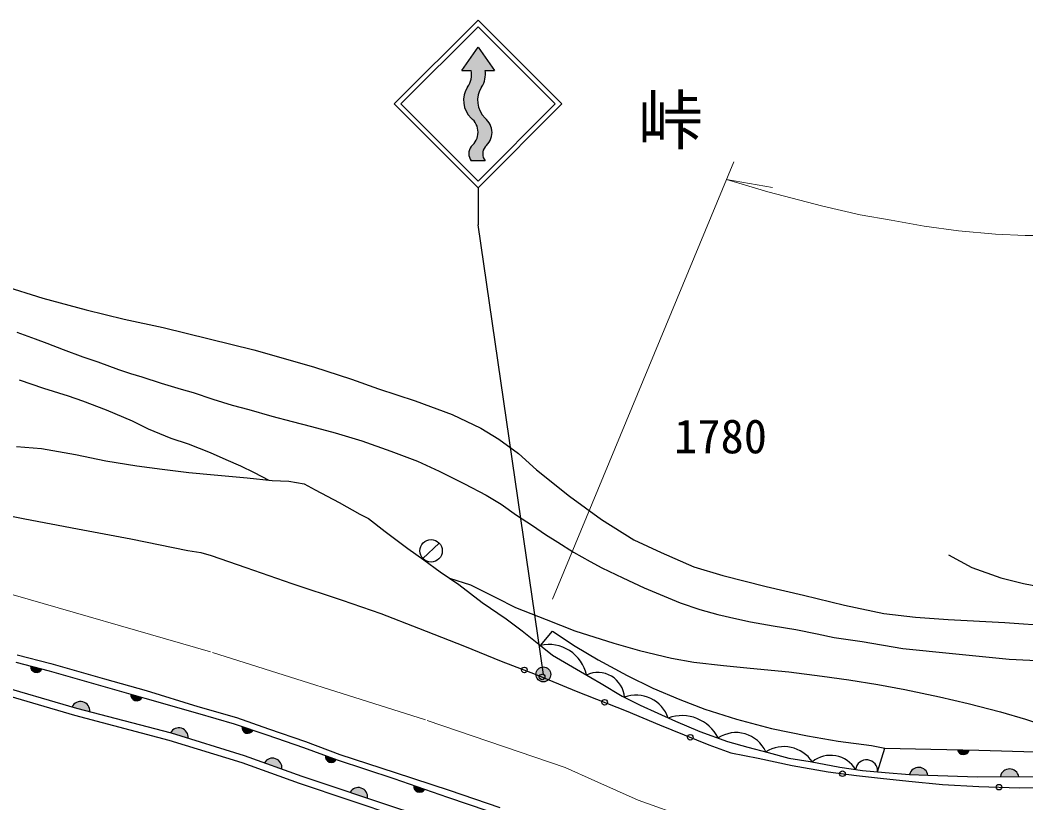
# Model space of a CAD drawing. Units: millimetres at full size, sheet at 1:1000; details may follow other scales. Extents: x 40000 to 680000, y 20000 to 380000.
# Drawn here: x 411508 to 465522, y 275988 to 318030 of the extents above; entities that cross this region are included whole.
import ezdxf
from ezdxf.enums import TextEntityAlignment as Align

# ---------------------------------------------------------------- set-up
doc = ezdxf.new("R2010")
doc.units = ezdxf.units.MM
doc.header["$LTSCALE"] = 1000
doc.linetypes.add('CHAIN', pattern=[18.5, 12, -1.5, 3.5, -1.5])
for name, color, linetype, lineweight in [('M-BGD', 7, 'Continuous', 25), ('M-BMK', 2, 'CHAIN', 13), ('M-STR-HTXT', 7, 'Continuous', 13), ('M-STR-STRC', 7, 'Continuous', 25)]:
    doc.layers.add(name, color=color, linetype=linetype, lineweight=lineweight)
doc.layers.add('M-BMK-HTXT', color=7, linetype='Continuous')
doc.styles.add('ＭＳ ゴシック', font='')
doc.styles.get('ＭＳ ゴシック').set_extended_font_data('MS Gothic')

msp = doc.modelspace()

# ---------------------------------------------------------------- hatches: boundary and pattern name
at = {"layer": 'M-BGD'}
for points in [[(412071, 283343, 0.84072), (412677, 283184)], [(415253, 280891, 0.82183), (414296, 281148)], [(417451, 281827, 0.84072), (418051, 281652)], [(420528, 279460, 0.82183), (419582, 279753)], [(423422, 280089, 0.84072), (424016, 279892)], [(461850, 278849, 0.84072), (462475, 278836)], [(425560, 277813, 0.82183), (424626, 278144)], [(427902, 278537, 0.84072), (428489, 278321)], [(460265, 277470, 0.82183), (459275, 277511)], [(465141, 277399, 0.82183), (464150, 277414)], [(430167, 276244, 0.82183), (429228, 276560)], [(432645, 276924, 0.84072), (433237, 276720)]]:
    msp.add_hatch(color=256, dxfattribs=at).paths.add_polyline_path(points)
at = {"layer": 'M-STR-STRC'}
for points in [[(436102, 316578), (435227, 315328), (435727, 315328), (435735, 315282), (435741, 315236), (435745, 315189), (435747, 315142), (435748, 315095), (435747, 315048), (435744, 315002), (435739, 314955), (435732, 314909), (435723, 314863), (435713, 314817), (435701, 314772), (435687, 314727), (435671, 314683), (435654, 314639), (435635, 314596), (435614, 314554), (435592, 314513), (435568, 314473), (435542, 314433), (435539, 314429), (435512, 314386), (435486, 314341), (435462, 314296), (435440, 314250), (435420, 314202), (435402, 314155), (435385, 314106), (435371, 314057), (435358, 314007), (435347, 313957), (435339, 313906), (435332, 313856), (435327, 313805), (435324, 313753), (435324, 313702), (435325, 313651), (435328, 313600), (435334, 313549), (435341, 313498), (435350, 313448), (435362, 313398), (435375, 313348), (435390, 313299), (435407, 313251), (435426, 313203), (435447, 313156), (435470, 313110), (435494, 313065), (435520, 313021), (435548, 312978), (435578, 312936), (435609, 312896), (435642, 312856), (435676, 312818), (435712, 312781), (435727, 312767), (435756, 312744), (435785, 312719), (435812, 312693), (435839, 312666), (435864, 312638), (435888, 312609), (435912, 312579), (435933, 312548), (435954, 312517), (435974, 312484), (435992, 312451), (436009, 312418), (436024, 312383), (436038, 312348), (436051, 312313), (436063, 312277), (436073, 312240), (436081, 312203), (436088, 312166), (436094, 312129), (436098, 312091), (436101, 312054), (436102, 312016), (436101, 311978), (436100, 311940), (436096, 311903), (436092, 311865), (436085, 311828), (436078, 311791), (436069, 311754), (436058, 311718), (436046, 311682), (436033, 311647), (436018, 311612), (436002, 311578), (435984, 311544), (435966, 311512), (435946, 311480), (435924, 311448), (435902, 311418), (435878, 311388), (435854, 311360), (435828, 311332), (435801, 311306), (435773, 311280), (435744, 311256), (435727, 311243), (435712, 311222), (435698, 311200), (435686, 311178), (435674, 311156), (435662, 311133), (435652, 311109), (435643, 311086), (435635, 311062), (435627, 311037), (435621, 311013), (435615, 310988), (435611, 310963), (435607, 310937), (435605, 310912), (435603, 310886), (435603, 310861), (435604, 310835), (435605, 310810), (435608, 310785), (435611, 310759), (435616, 310734), (435621, 310709), (435628, 310685), (435635, 310660), (435643, 310636), (435653, 310613), (435663, 310589), (435674, 310566), (435686, 310544), (435699, 310522), (435713, 310500), (435727, 310480), (436477, 310480), (436462, 310500), (436449, 310520), (436436, 310541), (436425, 310562), (436414, 310584), (436404, 310606), (436394, 310628), (436386, 310651), (436378, 310674), (436372, 310698), (436366, 310721), (436362, 310745), (436358, 310769), (436355, 310793), (436353, 310817), (436352, 310841), (436352, 310866), (436353, 310890), (436355, 310914), (436358, 310938), (436362, 310962), (436367, 310986), (436373, 311010), (436379, 311033), (436387, 311056), (436395, 311079), (436405, 311101), (436415, 311123), (436426, 311145), (436438, 311166), (436450, 311186), (436464, 311207), (436477, 311224), (436507, 311249), (436536, 311274), (436563, 311301), (436590, 311329), (436616, 311358), (436640, 311387), (436664, 311418), (436686, 311450), (436706, 311482), (436726, 311515), (436744, 311549), (436761, 311584), (436777, 311619), (436791, 311655), (436803, 311691), (436815, 311728), (436824, 311766), (436833, 311803), (436839, 311841), (436845, 311879), (436849, 311918), (436851, 311956), (436852, 311995), (436851, 312033), (436849, 312072), (436845, 312110), (436840, 312148), (436833, 312186), (436825, 312224), (436815, 312261), (436804, 312298), (436791, 312334), (436777, 312370), (436762, 312406), (436745, 312440), (436727, 312474), (436708, 312508), (436687, 312540), (436665, 312572), (436642, 312602), (436617, 312632), (436592, 312661), (436565, 312689), (436537, 312716), (436509, 312741), (436479, 312766), (436476, 312768), (436440, 312804), (436405, 312842), (436371, 312881), (436340, 312921), (436309, 312962), (436281, 313005), (436254, 313049), (436229, 313093), (436206, 313139), (436184, 313185), (436164, 313233), (436146, 313281), (436131, 313329), (436117, 313379), (436105, 313429), (436094, 313479), (436086, 313529), (436080, 313580), (436076, 313631), (436074, 313683), (436074, 313734), (436076, 313785), (436080, 313836), (436086, 313887), (436094, 313938), (436104, 313988), (436115, 314038), (436129, 314087), (436145, 314136), (436163, 314184), (436182, 314232), (436204, 314278), (436227, 314324), (436252, 314369), (436278, 314412), (436289, 314429), (436315, 314468), (436339, 314508), (436362, 314549), (436383, 314591), (436402, 314634), (436419, 314678), (436435, 314722), (436449, 314766), (436462, 314812), (436472, 314857), (436481, 314903), (436488, 314950), (436493, 314996), (436496, 315043), (436498, 315090), (436498, 315137), (436495, 315184), (436491, 315230), (436485, 315277), (436478, 315323), (436477, 315328), (436977, 315328)], [(439945, 283104, 1), (439270, 282674, 0.41421), (439822, 282552, 0.41421)]]:
    msp.add_hatch(color=256, dxfattribs=at).paths.add_polyline_path(points)

# ---------------------------------------------------------------- linework, layer by layer
at = {"layer": 'M-BGD'}
for p, q in [((434016, 289936), (433141, 289115)), ((411353, 283933), (413151, 283476)), ((413151, 283476), (416035, 282655)), ((416035, 282655), (418282, 282021)), ((418282, 282021), (421054, 281169)), ((421054, 281169), (423133, 280568)), ((423133, 280568), (424846, 279973)), ((424846, 279973), (426837, 279291)), ((426837, 279291), (428674, 278593)), ((457556, 277655), (457941, 278936)), ((428674, 278593), (431657, 277628)), ((431657, 277628), (434546, 276673)), ((434546, 276673), (437278, 275733))]:
    msp.add_line(p, q, dxfattribs=at)
for points in [[(410564, 303782), (412732, 303097), (415049, 302474), (417091, 301963), (419194, 301515), (421665, 300920), (424060, 300327), (427270, 299405), (429302, 298739), (430749, 298228), (432719, 297576), (434718, 296846), (436251, 296113), (437218, 295529), (438270, 294746), (439235, 293879), (441011, 292464), (442735, 291209), (444468, 290123), (445944, 289443), (447691, 288660), (449246, 288207), (451582, 287603), (453574, 287146), (455776, 286605), (457895, 286161), (459599, 285963), (461345, 285842), (464392, 285683), (466916, 285504)], [(411330, 301279), (412310, 300911), (412950, 300687), (413813, 300340), (414871, 299946), (415674, 299674), (416799, 299271), (417434, 299050), (418050, 298879), (419079, 298523), (420153, 298204), (420805, 298022), (421851, 297673), (422904, 297347), (423791, 297121), (425024, 296758), (426123, 296466), (427148, 296201), (428432, 295863), (429861, 295439), (431420, 294876), (432852, 294344), (434007, 293813), (435375, 293124), (436542, 292521), (437341, 292038), (438159, 291435), (439018, 290881), (439715, 290398), (440383, 289987), (441224, 289462), (442130, 288947), (442752, 288619), (443870, 288067), (445018, 287547), (445663, 287277), (446956, 286725), (448005, 286373), (448983, 286108), (449994, 285877), (450734, 285716), (451944, 285491), (453169, 285306), (454317, 285076), (455230, 284878), (456725, 284661), (458908, 284288), (461584, 284014), (464621, 283709), (467226, 283576)], [(411452, 298709), (412766, 298265), (414094, 297847), (414864, 297583), (416132, 297106), (417526, 296500), (418384, 296075), (419603, 295572), (420542, 295264), (421710, 294801), (422560, 294428), (423339, 294090), (424069, 293727), (424859, 293316)], [(411320, 295121), (412654, 295028), (414479, 294697), (416111, 294366), (417768, 294097), (419130, 293912), (420572, 293735), (421935, 293612), (423700, 293442), (425039, 293296), (425943, 293264), (426759, 293133), (427351, 292803), (428638, 292117), (429754, 291501), (430217, 291262), (431117, 290562), (432327, 289660), (433197, 289044), (434069, 288404), (435077, 287712), (436318, 286747), (437613, 285877), (438475, 285238), (439454, 284444), (440101, 283928), (441596, 283049), (442712, 282403), (443837, 281725), (444807, 281233), (446702, 280369), (448010, 279823), (449505, 279291), (450590, 278983), (451685, 278697), (452787, 278396), (453934, 278219), (455537, 277911), (456739, 277726), (457970, 277619), (459275, 277511), (460265, 277470), (462924, 277395), (464186, 277413), (466559, 277379)], [(408478, 291888), (411766, 291247), (414588, 290712), (417456, 290176), (420522, 289544), (421206, 289430), (421774, 289284), (423631, 288628), (426109, 287767), (428812, 286874), (430889, 286169), (432894, 285372), (435379, 284414), (437341, 283604), (439177, 282905), (441375, 281997), (444054, 280933), (445847, 280187), (448495, 279106), (449671, 278668), (451141, 278392), (452974, 277995), (454908, 277653), (456432, 277458), (457717, 277311), (459234, 277149), (461042, 276979), (462999, 276873), (465156, 276792), (468689, 276857)], [(461363, 289310), (462623, 288634), (464171, 288073), (465391, 287780), (467361, 287395), (469452, 287035), (470912, 286783), (473054, 286534), (475180, 286542), (477460, 286724), (479109, 287126), (480186, 287519), (481243, 287914), (482179, 288266), (482813, 288423), (483709, 288746), (484803, 289160), (486013, 289704), (487165, 290221), (488488, 290844), (489113, 291108), (489717, 291324)], [(434573, 288058), (435699, 287705), (437059, 287022), (438118, 286489), (439755, 285838), (441298, 285235), (443393, 284558), (444779, 284179), (446482, 283762), (447693, 283539), (449281, 283376), (450722, 283219), (452798, 283020), (454578, 282803), (456019, 282592), (457571, 282345), (459029, 282080), (460876, 281693), (462431, 281319), (464152, 280872), (465508, 280493), (467215, 279913)], [(390628, 287301), (390411, 285462), (391452, 285167), (396799, 284876), (400133, 284086), (404775, 283030), (409895, 282017), (414424, 280695), (419502, 279359), (423411, 278150), (426503, 277054), (431822, 275265), (435027, 274296), (437691, 273338), (440895, 271132), (443736, 269361), (446422, 267617), (448967, 266014), (452344, 265858), (455216, 265802), (460214, 266033), (462375, 267695)], [(439454, 284444), (440093, 285213), (441324, 284412), (442547, 283666), (444105, 282838), (445487, 282155), (446942, 281535), (448284, 281027), (449986, 280477), (451863, 279984), (453793, 279587), (455436, 279302), (457226, 279079), (457941, 278936), (460412, 278880), (462987, 278825), (466023, 278729)], [(411286, 283550), (413076, 283079), (415959, 282262), (418204, 281607), (421040, 280812), (422997, 280230), (424757, 279647), (426734, 278967), (428533, 278305), (431583, 277291), (434453, 276301), (436628, 275557)], [(409990, 282406), (414531, 281081), (419612, 279743), (423537, 278529), (426634, 277432), (431944, 275646), (435152, 274676), (437452, 273851), (438327, 273386), (441115, 271467), (443950, 269698), (446637, 267954), (449091, 266408), (452357, 266258), (455210, 266202), (460292, 266454), (461820, 267674)]]:
    msp.add_lwpolyline(points, dxfattribs=at)
for centre, radius in [((433578, 289526), 600), ((438588, 283129), 150), ((439542, 282754), 150), ((442899, 281392), 150), ((447498, 279513), 150), ((455670, 277556), 150), ((464077, 276833), 150)]:
    msp.add_circle(centre, radius, dxfattribs=at)
for centre, radius, start, end in [((439900, 282419), 2074, 12.2037, 102.4234), ((412388, 283316), 318, 175.155, 335.3727), ((442535, 281561), 1431, 4.0175, 115.0898), ((414749, 280925), 505, 356.1146, 153.7728), ((417766, 281792), 318, 173.623, 333.8407), ((444593, 279952), 1821, 19.0051, 110.2442), ((447052, 278510), 2165, 26.44, 109.9092), ((420026, 279513), 505, 353.9867, 151.6449), ((423736, 280042), 318, 171.565, 331.7827), ((449955, 278012), 1752, 24.2785, 123.4246), ((452525, 277161), 1848, 34.0618, 121.7708), ((462164, 278897), 318, 188.652, 348.8697), ((425060, 277886), 505, 351.6587, 149.3169), ((428215, 278480), 318, 169.6796, 329.8973), ((455037, 276981), 1562, 30.848, 128.9219), ((456966, 277709), 592, 354.7188, 172.9783), ((459766, 277393), 505, 8.7927, 166.4509), ((464644, 277309), 505, 10.3491, 168.0072), ((429666, 276309), 505, 352.5844, 150.2426), ((432959, 276874), 318, 170.8601, 331.0778)]:
    msp.add_arc(centre, radius, start, end, dxfattribs=at)
at = {"layer": 'M-BMK'}
msp.add_lwpolyline([(410201, 287424), (421843, 284070), (433366, 280415), (440788, 277897), (442366, 277170), (444703, 276129), (447405, 275162), (449795, 274426), (453674, 273471), (457107, 272938), (461206, 272704), (467138, 272775), (470008, 273184), (476095, 274349), (479992, 275559), (483076, 276858), (486934, 278887), (490993, 281428), (506458, 291155)], dxfattribs=at)
at = {"layer": 'M-STR-HTXT'}
for p, q in [((440092, 286932), (449845, 310411)), ((449452, 309465), (451922, 309042))]:
    msp.add_line(p, q, dxfattribs=at)
msp.add_lwpolyline([(449452, 309465), (451663, 308816), (454621, 308031), (456623, 307564), (458286, 307280), (460054, 306963), (461901, 306704), (463894, 306529), (465483, 306453), (467585, 306453)], dxfattribs=at)
at = {"layer": 'M-STR-STRC'}
for p, q in [((431602, 313530), (436102, 318030)), ((431956, 313530), (436102, 317676)), ((440603, 313530), (436102, 318030)), ((440249, 313530), (436102, 317676)), ((435227, 315328), (436102, 316578)), ((436102, 316578), (436977, 315328)), ((435227, 315328), (435727, 315328)), ((436477, 315328), (436977, 315328)), ((431602, 313530), (436102, 309029)), ((431956, 313530), (436102, 309383)), ((436102, 309383), (440249, 313530)), ((436103, 309030), (440603, 313530)), ((436477, 310480), (435727, 310480)), ((436102, 309029), (436102, 307029)), ((439607, 282889), (436102, 307029))]:
    msp.add_line(p, q, dxfattribs=at)
msp.add_circle((439607, 282889), 400, dxfattribs=at)
for centre, radius, start, end in [((434554, 315104), 1194, 325.5943, 10.8565), ((435304, 315104), 1194, 325.6011, 10.8546), ((436629, 313710), 1306, 146.6141, 226.2611), ((437379, 313710), 1305, 146.6066, 226.2218), ((435140, 312005), 962, 307.5991, 52.4009), ((435870, 311996), 981, 308.182, 51.8987), ((436252, 310862), 649, 144.051, 215.9458), ((436970, 310852), 618, 142.9517, 216.9996)]:
    msp.add_arc(centre, radius, start, end, dxfattribs=at)

# ---------------------------------------------------------------- texts
at = {"layer": 'M-BMK-HTXT', "style": 'ＭＳ ゴシック'}
for s, height, p in [('峠', 2566, (446429, 312658)), ('1780', 1833, (449125, 295679))]:
    msp.add_text(s, height=height, dxfattribs=at).set_placement(p, align=Align.MIDDLE_CENTER)

doc.saveas('drawing.dxf')
